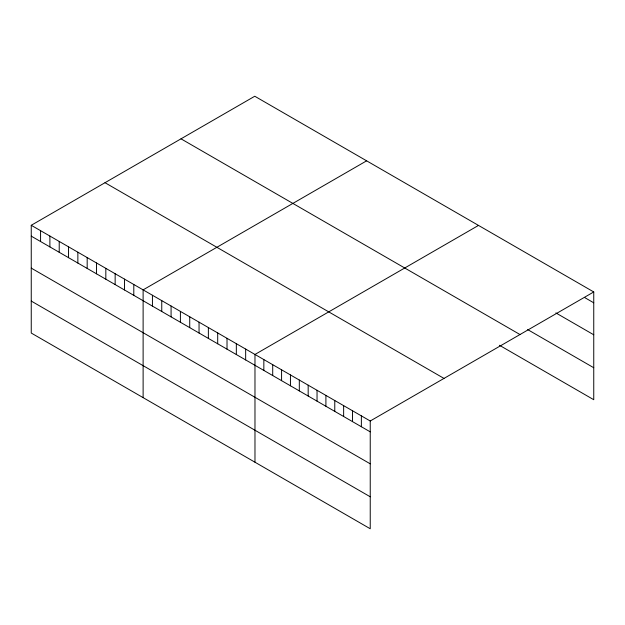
<?xml version="1.0" encoding="UTF-8"?>
<svg xmlns="http://www.w3.org/2000/svg" width="625" height="625" viewBox="0 0 625 625"><rect width="100%" height="100%" fill="white"/><g stroke="black" fill="none" stroke-linecap="round" stroke-linejoin="round"><path stroke-width="0.94" d="M31.25 225.289L370.234 421L370.234 528.758L31.25 333.047L31.25 225.289L254.766 96.242L593.75 291.953L593.75 399.711L499.453 345.266M366.633 160.828L143.117 289.875L143.117 397.633M478.492 225.414L254.977 354.461L254.977 462.219M370.234 421L593.75 291.953M584.883 297.688L593.75 302.812M555.867 312.914L593.75 334.789M527.656 329.578L593.75 367.734M181.008 138.828L519.992 334.539M105.008 182.703L443.992 378.414M31.25 236.141L370.234 431.852M31.25 268.117L370.234 463.828M31.25 301.07L370.234 496.781M361.367 415.883L361.367 426.734M352.508 410.766L352.508 421.617M343.641 405.641L343.641 416.5M334.773 400.523L334.773 411.383M325.906 395.406L325.906 406.258M317.039 390.289L317.039 401.141M308.172 385.172L308.172 396.023M299.312 380.047L299.312 390.906M290.445 374.93L290.445 385.789M281.578 369.812L281.578 380.664M272.711 364.695L272.711 375.547M263.844 359.578L263.844 370.43M245.656 349.078L245.656 359.93M236.336 343.695L236.336 354.547M227.016 338.312L227.016 349.164M217.695 332.93L217.695 343.781M208.367 327.547L208.367 338.398M199.047 322.164L199.047 333.016M189.727 316.781L189.727 327.641M180.406 311.398L180.406 322.258M171.078 306.016L171.078 316.875M161.758 300.633L161.758 311.492M152.438 295.258L152.438 306.109M133.797 284.492L133.797 295.344M124.469 279.109L124.469 289.961M115.148 273.727L115.148 284.578M105.828 268.344L105.828 279.195M96.508 262.961L96.508 273.82M87.18 257.578L87.18 268.438M77.859 252.195L77.859 263.055M68.539 246.812L68.539 257.672M59.219 241.438L59.219 252.289M49.891 236.055L49.891 246.906M40.57 230.672L40.57 241.523"/></g></svg>
